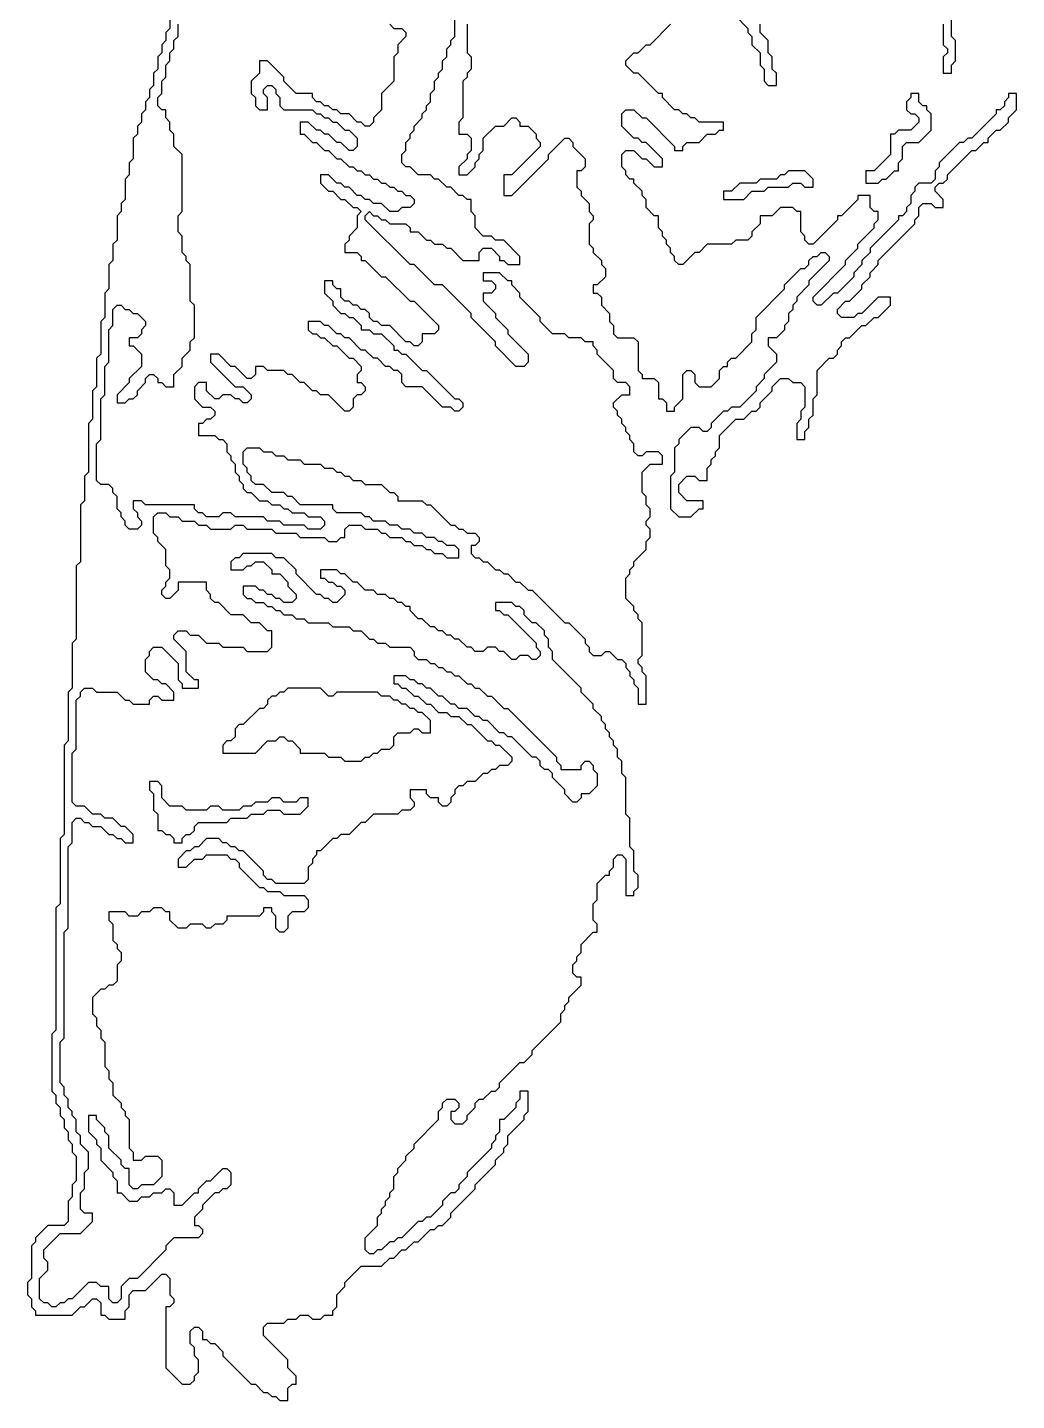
# Model space of a CAD drawing. Header units: metres. Extents: x 0 to 100, y 0 to 128.
# Drawn here: x 65.28 to 71.35, y 65.8 to 74.23 of the extents above; entities that cross this region are included whole.
import ezdxf

# ---------------------------------------------------------------- set-up
doc = ezdxf.new("R2010")
doc.units = ezdxf.units.M

msp = doc.modelspace()

# ---------------------------------------------------------------- linework, layer by layer
for points in [[(66.15, 74.3), (66.15, 74.225), (66.125, 74.2), (66.125, 74.15), (66.1, 74.125), (66.1, 74.075), (66.075, 74.05), (66.075, 73.975), (66.05, 73.95), (66.05, 73.875), (66.025, 73.85), (66.025, 73.8), (66, 73.775), (66, 73.725), (65.975, 73.7), (65.975, 73.65), (65.95, 73.625), (65.95, 73.575), (65.925, 73.55), (65.925, 73.425), (65.9, 73.4), (65.9, 73.325), (65.875, 73.3), (65.875, 73.175), (65.85, 73.15), (65.85, 73.1), (65.825, 73.075), (65.825, 72.925), (65.8, 72.9), (65.8, 72.8), (65.775, 72.775), (65.775, 72.625), (65.75, 72.6), (65.75, 72.45), (65.725, 72.425), (65.725, 72.225), (65.7, 72.2), (65.7, 72.025), (65.675, 72), (65.675, 71.825), (65.65, 71.8), (65.65, 71.5), (65.625, 71.475), (65.625, 71.325), (65.6, 71.3), (65.6, 70.95), (65.575, 70.925), (65.575, 70.475), (65.55, 70.45), (65.55, 70.175), (65.525, 70.15), (65.525, 69.85), (65.5, 69.825), (65.5, 69.275), (65.475, 69.25), (65.475, 68.85), (65.45, 68.825), (65.45, 68.075), (65.425, 68.05), (65.425, 67.7), (65.45, 67.675), (65.45, 67.625), (65.475, 67.6), (65.475, 67.55), (65.5, 67.525), (65.5, 67.475), (65.525, 67.45), (65.525, 67.4), (65.55, 67.375), (65.55, 67.325), (65.575, 67.3), (65.575, 67.15), (65.55, 67.125), (65.55, 67.05), (65.525, 67.025), (65.525, 66.9), (65.5, 66.875), (65.4, 66.875), (65.325, 66.8), (65.325, 66.775), (65.3, 66.75), (65.3, 66.55), (65.275, 66.525), (65.275, 66.45), (65.3, 66.425), (65.3, 66.375), (65.325, 66.35), (65.325, 66.325), (65.55, 66.325), (65.6, 66.375), (65.625, 66.375), (65.675, 66.425), (65.7, 66.425), (65.725, 66.4), (65.725, 66.325), (65.75, 66.325), (65.775, 66.3), (65.875, 66.3), (65.875, 66.35), (65.9, 66.375), (65.9, 66.45), (65.925, 66.475), (66, 66.475), (66.1, 66.575), (66.125, 66.575), (66.15, 66.55), (66.15, 66.45), (66.175, 66.425), (66.175, 66.4), (66.15, 66.375), (66.125, 66.375), (66.125, 66), (66.225, 65.9), (66.275, 65.9), (66.3, 65.925), (66.3, 65.95), (66.325, 65.975), (66.325, 66.05), (66.3, 66.075), (66.3, 66.125), (66.275, 66.15), (66.275, 66.225), (66.3, 66.25), (66.325, 66.25), (66.35, 66.225), (66.35, 66.175), (66.375, 66.175), (66.4, 66.15), (66.425, 66.15), (66.475, 66.1), (66.475, 66.075), (66.65, 65.9), (66.675, 65.9), (66.725, 65.85), (66.75, 65.85), (66.775, 65.825), (66.8, 65.825), (66.825, 65.8), (66.875, 65.8), (66.875, 65.875), (66.9, 65.9), (66.925, 65.9), (66.925, 65.95), (66.875, 66), (66.875, 66.05), (66.725, 66.2), (66.725, 66.25), (66.75, 66.275), (66.85, 66.275), (66.875, 66.3), (66.925, 66.3), (66.95, 66.325), (67, 66.325), (67.025, 66.3), (67.075, 66.3), (67.1, 66.325), (67.15, 66.325), (67.15, 66.35), (67.175, 66.375), (67.175, 66.45), (67.225, 66.5), (67.225, 66.525), (67.325, 66.625), (67.45, 66.625), (67.5, 66.675), (67.525, 66.675), (67.575, 66.725), (67.6, 66.725), (67.65, 66.775), (67.675, 66.775), (67.75, 66.85), (67.775, 66.85), (67.8, 66.875), (67.825, 66.875), (67.875, 66.925), (67.875, 66.95), (68.025, 67.1), (68.025, 67.125), (68.15, 67.25), (68.15, 67.275), (68.2, 67.325), (68.2, 67.35), (68.225, 67.375), (68.225, 67.425), (68.325, 67.525), (68.325, 67.55), (68.35, 67.575), (68.35, 67.7), (68.3, 67.7), (68.3, 67.65), (68.275, 67.625), (68.275, 67.6), (68.2, 67.525), (68.175, 67.525), (68.175, 67.45), (68.15, 67.425), (68.15, 67.4), (68.125, 67.375), (68.125, 67.35), (67.975, 67.2), (67.975, 67.175), (67.925, 67.125), (67.925, 67.1), (67.9, 67.075), (67.875, 67.075), (67.825, 67.025), (67.825, 67), (67.75, 66.925), (67.725, 66.925), (67.7, 66.9), (67.675, 66.9), (67.575, 66.8), (67.55, 66.8), (67.525, 66.775), (67.5, 66.775), (67.45, 66.725), (67.425, 66.725), (67.4, 66.7), (67.375, 66.7), (67.35, 66.725), (67.35, 66.8), (67.425, 66.875), (67.425, 66.925), (67.45, 66.95), (67.45, 66.975), (67.475, 67), (67.475, 67.025), (67.5, 67.05), (67.5, 67.075), (67.525, 67.1), (67.525, 67.175), (67.55, 67.2), (67.55, 67.225), (67.6, 67.275), (67.6, 67.3), (67.65, 67.35), (67.65, 67.375), (67.8, 67.525), (67.8, 67.575), (67.825, 67.6), (67.825, 67.625), (67.85, 67.65), (67.9, 67.65), (67.925, 67.625), (67.925, 67.6), (67.9, 67.575), (67.875, 67.575), (67.875, 67.525), (67.9, 67.5), (67.95, 67.5), (67.975, 67.525), (67.975, 67.55), (68.025, 67.6), (68.025, 67.625), (68.05, 67.65), (68.075, 67.65), (68.125, 67.7), (68.15, 67.7), (68.175, 67.725), (68.175, 67.75), (68.3, 67.875), (68.325, 67.875), (68.375, 67.925), (68.375, 67.95), (68.55, 68.125), (68.55, 68.175), (68.575, 68.2), (68.575, 68.225), (68.6, 68.25), (68.6, 68.275), (68.675, 68.35), (68.675, 68.4), (68.65, 68.4), (68.625, 68.425), (68.625, 68.475), (68.65, 68.5), (68.65, 68.525), (68.675, 68.55), (68.675, 68.6), (68.75, 68.675), (68.775, 68.675), (68.775, 68.725), (68.75, 68.75), (68.75, 68.85), (68.775, 68.875), (68.775, 68.975), (68.825, 69.025), (68.85, 69.025), (68.85, 69.05), (68.875, 69.075), (68.875, 69.125), (68.9, 69.15), (68.925, 69.15), (68.95, 69.125), (68.95, 68.9), (69, 68.9), (69, 68.925), (69.025, 68.95), (69.025, 69.025), (69, 69.05), (69, 69.175), (68.975, 69.2), (68.975, 69.375), (68.95, 69.4), (68.95, 69.625), (68.925, 69.65), (68.925, 69.725), (68.9, 69.75), (68.9, 69.8), (68.875, 69.825), (68.875, 69.85), (68.85, 69.875), (68.85, 69.9), (68.825, 69.925), (68.825, 69.95), (68.8, 69.975), (68.8, 70), (68.75, 70.05), (68.75, 70.075), (68.675, 70.15), (68.675, 70.175), (68.5, 70.35), (68.5, 70.4), (68.475, 70.425), (68.475, 70.475), (68.45, 70.5), (68.45, 70.525), (68.4, 70.575), (68.375, 70.575), (68.325, 70.625), (68.325, 70.65), (68.3, 70.675), (68.275, 70.675), (68.25, 70.7), (68.15, 70.7), (68.15, 70.65), (68.175, 70.65), (68.2, 70.625), (68.225, 70.625), (68.4, 70.45), (68.4, 70.425), (68.425, 70.4), (68.425, 70.375), (68.4, 70.35), (68.375, 70.35), (68.35, 70.375), (68.3, 70.375), (68.275, 70.35), (68.25, 70.35), (68.2, 70.4), (68.175, 70.4), (68.15, 70.425), (68.1, 70.425), (68.075, 70.4), (68.025, 70.4), (68, 70.425), (67.975, 70.425), (67.925, 70.475), (67.9, 70.475), (67.875, 70.5), (67.85, 70.5), (67.825, 70.525), (67.8, 70.525), (67.775, 70.55), (67.75, 70.55), (67.7, 70.6), (67.675, 70.6), (67.625, 70.65), (67.625, 70.675), (67.6, 70.675), (67.575, 70.7), (67.55, 70.7), (67.525, 70.725), (67.5, 70.725), (67.475, 70.75), (67.425, 70.75), (67.4, 70.775), (67.35, 70.775), (67.3, 70.825), (67.275, 70.825), (67.225, 70.875), (67.2, 70.875), (67.175, 70.9), (67.075, 70.9), (67.075, 70.85), (67.1, 70.85), (67.125, 70.825), (67.15, 70.825), (67.175, 70.8), (67.2, 70.8), (67.225, 70.775), (67.225, 70.75), (67.175, 70.7), (67.15, 70.7), (67.125, 70.725), (67.1, 70.725), (67.075, 70.75), (67.05, 70.75), (66.925, 70.875), (66.925, 70.9), (66.85, 70.975), (66.8, 70.975), (66.775, 71), (66.6, 71), (66.575, 70.975), (66.55, 70.975), (66.525, 70.95), (66.525, 70.9), (66.6, 70.9), (66.625, 70.925), (66.65, 70.925), (66.675, 70.95), (66.725, 70.95), (66.775, 70.9), (66.775, 70.875), (66.825, 70.875), (66.875, 70.825), (66.875, 70.8), (66.925, 70.75), (66.925, 70.725), (66.9, 70.7), (66.85, 70.7), (66.825, 70.725), (66.8, 70.725), (66.775, 70.75), (66.75, 70.75), (66.725, 70.775), (66.7, 70.775), (66.675, 70.8), (66.6, 70.8), (66.6, 70.75), (66.625, 70.725), (66.65, 70.725), (66.675, 70.7), (66.725, 70.7), (66.75, 70.675), (66.775, 70.675), (66.8, 70.65), (66.825, 70.65), (66.85, 70.625), (66.9, 70.625), (66.925, 70.6), (66.975, 70.6), (67, 70.575), (67.125, 70.575), (67.15, 70.55), (67.25, 70.55), (67.275, 70.525), (67.325, 70.525), (67.375, 70.475), (67.4, 70.475), (67.425, 70.45), (67.475, 70.45), (67.5, 70.425), (67.625, 70.425), (67.65, 70.4), (67.65, 70.375), (67.675, 70.35), (67.725, 70.35), (67.75, 70.325), (67.775, 70.325), (67.8, 70.3), (67.825, 70.3), (67.85, 70.275), (67.875, 70.275), (67.9, 70.25), (67.925, 70.25), (67.975, 70.2), (68, 70.2), (68.025, 70.175), (68.05, 70.175), (68.1, 70.125), (68.125, 70.125), (68.2, 70.05), (68.225, 70.05), (68.525, 69.75), (68.525, 69.725), (68.55, 69.7), (68.55, 69.675), (68.675, 69.675), (68.675, 69.7), (68.7, 69.725), (68.725, 69.725), (68.75, 69.7), (68.75, 69.675), (68.775, 69.65), (68.775, 69.575), (68.725, 69.525), (68.675, 69.525), (68.675, 69.5), (68.65, 69.475), (68.625, 69.475), (68.575, 69.525), (68.575, 69.55), (68.5, 69.625), (68.5, 69.65), (68.475, 69.675), (68.45, 69.675), (68.425, 69.7), (68.425, 69.725), (68.4, 69.75), (68.375, 69.75), (68.25, 69.875), (68.225, 69.875), (68.2, 69.9), (68.175, 69.9), (68.1, 69.975), (68.075, 69.975), (68.05, 70), (68.025, 70), (67.975, 70.05), (67.925, 70.05), (67.9, 70.075), (67.875, 70.075), (67.825, 70.125), (67.8, 70.125), (67.75, 70.175), (67.725, 70.175), (67.7, 70.2), (67.675, 70.2), (67.65, 70.225), (67.625, 70.225), (67.6, 70.25), (67.525, 70.25), (67.525, 70.2), (67.55, 70.2), (67.575, 70.175), (67.6, 70.175), (67.65, 70.125), (67.675, 70.125), (67.725, 70.075), (67.75, 70.075), (67.8, 70.025), (67.85, 70.025), (67.875, 70), (67.925, 70), (67.975, 69.95), (68, 69.95), (68.1, 69.85), (68.125, 69.85), (68.15, 69.825), (68.175, 69.825), (68.25, 69.75), (68.25, 69.725), (68.225, 69.7), (68.175, 69.7), (68.15, 69.675), (68.125, 69.675), (68.1, 69.65), (68.075, 69.65), (68.025, 69.6), (67.975, 69.6), (67.95, 69.575), (67.925, 69.575), (67.9, 69.55), (67.9, 69.525), (67.875, 69.5), (67.875, 69.475), (67.85, 69.45), (67.825, 69.45), (67.8, 69.475), (67.8, 69.5), (67.75, 69.5), (67.725, 69.525), (67.725, 69.55), (67.625, 69.55), (67.625, 69.5), (67.65, 69.475), (67.65, 69.45), (67.625, 69.425), (67.575, 69.425), (67.55, 69.4), (67.4, 69.4), (67.35, 69.35), (67.325, 69.35), (67.25, 69.275), (67.2, 69.275), (67.175, 69.25), (67.15, 69.25), (67.075, 69.175), (67.05, 69.175), (67.05, 69.15), (67.025, 69.125), (67.025, 69.1), (67, 69.075), (67, 69), (66.975, 68.975), (66.8, 68.975), (66.775, 69), (66.75, 69), (66.725, 69.025), (66.725, 69.05), (66.6, 69.175), (66.575, 69.175), (66.55, 69.2), (66.525, 69.2), (66.5, 69.225), (66.475, 69.225), (66.45, 69.25), (66.375, 69.25), (66.325, 69.2), (66.3, 69.2), (66.275, 69.175), (66.25, 69.175), (66.2, 69.125), (66.2, 69.075), (66.25, 69.075), (66.3, 69.125), (66.35, 69.125), (66.375, 69.15), (66.5, 69.15), (66.525, 69.125), (66.55, 69.125), (66.575, 69.1), (66.575, 69.075), (66.7, 68.95), (66.725, 68.95), (66.75, 68.925), (66.825, 68.925), (66.85, 68.9), (66.975, 68.9), (67, 68.875), (67, 68.825), (66.975, 68.8), (66.9, 68.8), (66.875, 68.775), (66.875, 68.7), (66.85, 68.675), (66.825, 68.675), (66.8, 68.7), (66.8, 68.775), (66.775, 68.8), (66.775, 68.825), (66.725, 68.825), (66.725, 68.8), (66.7, 68.775), (66.5, 68.775), (66.5, 68.75), (66.475, 68.725), (66.425, 68.725), (66.4, 68.7), (66.375, 68.7), (66.35, 68.725), (66.275, 68.725), (66.25, 68.7), (66.2, 68.7), (66.15, 68.75), (66.15, 68.8), (66.125, 68.8), (66.1, 68.825), (66.05, 68.825), (66.025, 68.8), (65.975, 68.8), (65.95, 68.775), (65.9, 68.775), (65.875, 68.8), (65.775, 68.8), (65.775, 68.75), (65.8, 68.725), (65.8, 68.625), (65.825, 68.6), (65.825, 68.575), (65.85, 68.55), (65.85, 68.5), (65.825, 68.475), (65.825, 68.375), (65.8, 68.35), (65.775, 68.35), (65.75, 68.325), (65.725, 68.325), (65.675, 68.275), (65.675, 68.175), (65.7, 68.15), (65.7, 68.1), (65.725, 68.075), (65.725, 68.025), (65.75, 68), (65.75, 67.85), (65.775, 67.825), (65.775, 67.775), (65.8, 67.75), (65.8, 67.675), (65.85, 67.625), (65.85, 67.6), (65.875, 67.575), (65.875, 67.55), (65.9, 67.525), (65.9, 67.35), (65.925, 67.325), (65.925, 67.275), (65.975, 67.275), (66, 67.3), (66.075, 67.3), (66.1, 67.275), (66.1, 67.175), (66.05, 67.125), (65.975, 67.125), (65.95, 67.1), (65.925, 67.1), (65.9, 67.125), (65.9, 67.225), (65.875, 67.225), (65.85, 67.25), (65.85, 67.275), (65.775, 67.35), (65.775, 67.425), (65.75, 67.45), (65.75, 67.475), (65.7, 67.525), (65.7, 67.55), (65.65, 67.55), (65.65, 67.45), (65.7, 67.4), (65.7, 67.375), (65.725, 67.35), (65.725, 67.275), (65.8, 67.2), (65.8, 67.175), (65.825, 67.15), (65.825, 67.075), (65.85, 67.075), (65.9, 67.025), (65.95, 67.025), (65.975, 67.05), (66.025, 67.05), (66.05, 67.075), (66.1, 67.075), (66.125, 67.1), (66.15, 67.1), (66.175, 67.075), (66.175, 67), (66.225, 67), (66.3, 67.075), (66.325, 67.075), (66.325, 67.1), (66.375, 67.15), (66.4, 67.15), (66.475, 67.225), (66.5, 67.225), (66.525, 67.2), (66.525, 67.125), (66.5, 67.1), (66.475, 67.1), (66.45, 67.075), (66.425, 67.075), (66.35, 67), (66.35, 66.975), (66.3, 66.925), (66.3, 66.875), (66.325, 66.875), (66.35, 66.85), (66.35, 66.825), (66.325, 66.8), (66.175, 66.8), (66.125, 66.75), (66.125, 66.725), (65.95, 66.55), (65.9, 66.55), (65.85, 66.5), (65.85, 66.425), (65.825, 66.4), (65.8, 66.4), (65.775, 66.425), (65.775, 66.5), (65.725, 66.5), (65.7, 66.525), (65.65, 66.525), (65.55, 66.425), (65.525, 66.425), (65.5, 66.4), (65.475, 66.4), (65.45, 66.375), (65.425, 66.375), (65.4, 66.4), (65.375, 66.4), (65.35, 66.425), (65.35, 66.55), (65.4, 66.6), (65.4, 66.65), (65.375, 66.675), (65.375, 66.725), (65.475, 66.825), (65.6, 66.825), (65.675, 66.9), (65.675, 66.95), (65.625, 66.95), (65.6, 66.975), (65.6, 67.075), (65.625, 67.1), (65.625, 67.2), (65.65, 67.225), (65.65, 67.325), (65.6, 67.375), (65.6, 67.425), (65.575, 67.45), (65.575, 67.525), (65.55, 67.55), (65.55, 67.575), (65.525, 67.6), (65.525, 67.65), (65.5, 67.675), (65.5, 67.725), (65.475, 67.75), (65.475, 68), (65.5, 68.025), (65.5, 68.675), (65.525, 68.7), (65.525, 69.2), (65.55, 69.225), (65.55, 69.35), (65.575, 69.375), (65.6, 69.375), (65.625, 69.35), (65.65, 69.35), (65.675, 69.325), (65.725, 69.325), (65.775, 69.275), (65.8, 69.275), (65.825, 69.25), (65.85, 69.25), (65.875, 69.225), (65.925, 69.225), (65.925, 69.275), (65.875, 69.325), (65.85, 69.325), (65.8, 69.375), (65.75, 69.375), (65.725, 69.4), (65.675, 69.4), (65.625, 69.45), (65.575, 69.45), (65.55, 69.475), (65.55, 69.775), (65.575, 69.8), (65.575, 70.1), (65.6, 70.125), (65.6, 70.15), (65.625, 70.175), (65.675, 70.175), (65.7, 70.15), (65.825, 70.15), (65.875, 70.1), (65.9, 70.1), (65.925, 70.075), (66.025, 70.075), (66.025, 70.1), (66.05, 70.125), (66.075, 70.125), (66.1, 70.1), (66.175, 70.1), (66.175, 70.15), (66.125, 70.2), (66.1, 70.2), (66.075, 70.225), (66.05, 70.225), (66, 70.275), (66, 70.35), (66.025, 70.375), (66.025, 70.4), (66.05, 70.425), (66.1, 70.425), (66.2, 70.325), (66.2, 70.225), (66.225, 70.2), (66.225, 70.175), (66.325, 70.175), (66.325, 70.225), (66.3, 70.225), (66.25, 70.275), (66.25, 70.4), (66.175, 70.475), (66.175, 70.5), (66.2, 70.525), (66.25, 70.525), (66.275, 70.5), (66.325, 70.5), (66.375, 70.45), (66.45, 70.45), (66.475, 70.425), (66.6, 70.425), (66.625, 70.4), (66.75, 70.4), (66.775, 70.425), (66.775, 70.525), (66.75, 70.525), (66.7, 70.575), (66.65, 70.575), (66.6, 70.625), (66.525, 70.625), (66.45, 70.7), (66.425, 70.7), (66.4, 70.725), (66.4, 70.75), (66.375, 70.775), (66.375, 70.825), (66.2, 70.825), (66.2, 70.775), (66.15, 70.725), (66.125, 70.725), (66.1, 70.75), (66.1, 70.775), (66.125, 70.8), (66.125, 70.825), (66.15, 70.85), (66.15, 70.9), (66.125, 70.925), (66.125, 71.025), (66.075, 71.075), (66.075, 71.1), (66.05, 71.125), (66.05, 71.225), (66.075, 71.25), (66.125, 71.25), (66.15, 71.225), (66.2, 71.225), (66.225, 71.2), (66.3, 71.2), (66.325, 71.175), (66.375, 71.175), (66.4, 71.15), (66.525, 71.15), (66.55, 71.175), (66.6, 71.175), (66.625, 71.15), (66.775, 71.15), (66.8, 71.125), (66.925, 71.125), (66.95, 71.1), (67.1, 71.1), (67.125, 71.075), (67.175, 71.075), (67.2, 71.1), (67.225, 71.1), (67.225, 71.15), (67.25, 71.175), (67.325, 71.175), (67.35, 71.15), (67.425, 71.15), (67.45, 71.125), (67.475, 71.125), (67.5, 71.1), (67.575, 71.1), (67.6, 71.075), (67.625, 71.075), (67.65, 71.05), (67.7, 71.05), (67.725, 71.025), (67.75, 71.025), (67.775, 71), (67.825, 71), (67.85, 70.975), (67.925, 70.975), (67.925, 71.025), (67.9, 71.05), (67.85, 71.05), (67.825, 71.075), (67.8, 71.075), (67.775, 71.1), (67.725, 71.1), (67.7, 71.125), (67.65, 71.125), (67.625, 71.15), (67.575, 71.15), (67.55, 71.175), (67.5, 71.175), (67.475, 71.2), (67.4, 71.2), (67.375, 71.225), (67.35, 71.225), (67.325, 71.25), (67.175, 71.25), (67.15, 71.275), (67.15, 71.3), (66.95, 71.3), (66.9, 71.35), (66.875, 71.35), (66.85, 71.375), (66.775, 71.375), (66.725, 71.425), (66.675, 71.425), (66.65, 71.45), (66.65, 71.475), (66.625, 71.5), (66.625, 71.525), (66.6, 71.55), (66.6, 71.625), (66.625, 71.65), (66.7, 71.65), (66.725, 71.625), (66.775, 71.625), (66.8, 71.6), (66.85, 71.6), (66.875, 71.575), (66.95, 71.575), (66.975, 71.55), (67.075, 71.55), (67.1, 71.525), (67.15, 71.525), (67.175, 71.5), (67.2, 71.5), (67.225, 71.475), (67.25, 71.475), (67.275, 71.45), (67.325, 71.45), (67.35, 71.425), (67.45, 71.425), (67.5, 71.375), (67.525, 71.375), (67.55, 71.35), (67.55, 71.325), (67.7, 71.325), (67.725, 71.3), (67.75, 71.3), (67.875, 71.175), (67.9, 71.175), (67.925, 71.15), (67.95, 71.15), (67.975, 71.125), (68.025, 71.125), (68.05, 71.1), (68.05, 71.075), (68.025, 71.05), (68, 71.05), (68, 71), (68.025, 70.975), (68.05, 70.975), (68.075, 70.95), (68.1, 70.95), (68.15, 70.9), (68.175, 70.9), (68.2, 70.875), (68.225, 70.875), (68.275, 70.825), (68.3, 70.825), (68.35, 70.775), (68.375, 70.775), (68.575, 70.575), (68.6, 70.575), (68.7, 70.475), (68.7, 70.45), (68.725, 70.425), (68.725, 70.4), (68.75, 70.375), (68.8, 70.375), (68.825, 70.4), (68.85, 70.4), (68.9, 70.35), (68.925, 70.35), (68.95, 70.325), (68.95, 70.3), (68.975, 70.275), (68.975, 70.25), (69, 70.225), (69, 70.2), (69.025, 70.175), (69.025, 70.075), (69.075, 70.075), (69.075, 70.25), (69.05, 70.275), (69.05, 70.3), (69.025, 70.325), (69.025, 70.35), (69.05, 70.375), (69.05, 70.575), (69.025, 70.6), (69.025, 70.625), (69, 70.65), (69, 70.675), (68.95, 70.725), (68.95, 70.85), (68.975, 70.875), (68.975, 70.9), (69, 70.925), (69, 70.95), (69.075, 71.025), (69.075, 71.075), (69.1, 71.1), (69.1, 71.15), (69.075, 71.175), (69.075, 71.2), (69.1, 71.225), (69.1, 71.275), (69.075, 71.3), (69.075, 71.35), (69.05, 71.375), (69.05, 71.5), (69.1, 71.55), (69.175, 71.55), (69.175, 71.6), (69.15, 71.625), (69.075, 71.625), (69.05, 71.6), (69.025, 71.6), (69, 71.625), (69, 71.675), (68.975, 71.7), (68.975, 71.725), (68.95, 71.75), (68.95, 71.775), (68.925, 71.8), (68.925, 71.825), (68.9, 71.85), (68.9, 71.875), (68.875, 71.9), (68.875, 71.925), (68.925, 71.975), (68.975, 71.975), (68.975, 72.025), (68.95, 72.05), (68.9, 72.05), (68.875, 72.075), (68.875, 72.125), (68.775, 72.225), (68.775, 72.25), (68.75, 72.275), (68.75, 72.3), (68.7, 72.3), (68.675, 72.325), (68.6, 72.325), (68.575, 72.35), (68.5, 72.35), (68.425, 72.425), (68.425, 72.45), (68.3, 72.575), (68.3, 72.6), (68.25, 72.65), (68.25, 72.675), (68.225, 72.675), (68.175, 72.725), (68.075, 72.725), (68.075, 72.675), (68.125, 72.675), (68.15, 72.65), (68.15, 72.625), (68.125, 72.6), (68.075, 72.6), (68.075, 72.55), (68.15, 72.475), (68.15, 72.45), (68.225, 72.375), (68.225, 72.35), (68.35, 72.225), (68.35, 72.175), (68.325, 72.15), (68.275, 72.15), (68.15, 72.275), (68.15, 72.3), (68, 72.45), (68, 72.475), (67.825, 72.65), (67.775, 72.65), (67.65, 72.775), (67.625, 72.775), (67.35, 73.05), (67.35, 73.075), (67.375, 73.1), (67.4, 73.075), (67.425, 73.075), (67.45, 73.05), (67.475, 73.05), (67.5, 73.025), (67.6, 73.025), (67.625, 73), (67.625, 72.975), (67.675, 72.975), (67.725, 72.925), (67.75, 72.925), (67.775, 72.9), (67.825, 72.9), (67.85, 72.875), (67.875, 72.875), (67.95, 72.8), (68.05, 72.8), (68.05, 72.85), (68.075, 72.875), (68.125, 72.875), (68.175, 72.825), (68.175, 72.8), (68.2, 72.8), (68.225, 72.775), (68.3, 72.775), (68.3, 72.825), (68.2, 72.925), (68.15, 72.925), (68.125, 72.95), (68.075, 72.95), (68.025, 73), (68.025, 73.075), (68, 73.1), (68, 73.175), (67.975, 73.175), (67.95, 73.2), (67.925, 73.2), (67.875, 73.25), (67.85, 73.25), (67.8, 73.3), (67.775, 73.3), (67.75, 73.325), (67.675, 73.325), (67.625, 73.375), (67.6, 73.375), (67.575, 73.4), (67.575, 73.45), (67.6, 73.475), (67.6, 73.525), (67.625, 73.55), (67.625, 73.575), (67.65, 73.6), (67.65, 73.625), (67.7, 73.675), (67.7, 73.7), (67.725, 73.725), (67.725, 73.75), (67.75, 73.775), (67.75, 73.825), (67.775, 73.85), (67.775, 73.9), (67.8, 73.925), (67.8, 73.95), (67.825, 73.975), (67.825, 74.025), (67.85, 74.05), (67.85, 74.1), (67.875, 74.125), (67.875, 74.15), (67.9, 74.175), (67.9, 74.3)], [(69.625, 74.3), (69.7, 74.225), (69.7, 74.2), (69.725, 74.175), (69.725, 74.125), (69.775, 74.075), (69.775, 74), (69.8, 73.975), (69.8, 73.9), (69.825, 73.875), (69.875, 73.875), (69.875, 73.95), (69.85, 73.975), (69.85, 74.05), (69.825, 74.075), (69.825, 74.15), (69.775, 74.2), (69.775, 74.25)], [(70.9, 74.25), (70.9, 74.125), (70.925, 74.1), (70.925, 74.075), (70.9, 74.05), (70.9, 73.95), (70.95, 73.95), (70.95, 74), (70.975, 74.025), (70.975, 74.15), (70.95, 74.175), (70.95, 74.3)], [(67.5, 74.25), (67.525, 74.225), (67.575, 74.225), (67.6, 74.2), (67.6, 74.175), (67.55, 74.125), (67.55, 74.075), (67.525, 74.05), (67.525, 73.9), (67.45, 73.825), (67.45, 73.725), (67.4, 73.675), (67.4, 73.65), (67.375, 73.625), (67.35, 73.625), (67.325, 73.65), (67.3, 73.65), (67.25, 73.7), (67.2, 73.7), (67.175, 73.725), (67.15, 73.725), (67.125, 73.75), (67.1, 73.75), (67.075, 73.775), (67.05, 73.775), (67.025, 73.8), (67.025, 73.825), (66.925, 73.825), (66.85, 73.9), (66.85, 73.925), (66.75, 74.025), (66.7, 74.025), (66.7, 73.95), (66.65, 73.9), (66.65, 73.825), (66.675, 73.8), (66.675, 73.75), (66.7, 73.725), (66.75, 73.725), (66.75, 73.8), (66.725, 73.825), (66.725, 73.85), (66.75, 73.875), (66.775, 73.875), (66.8, 73.85), (66.8, 73.825), (66.825, 73.8), (66.825, 73.75), (66.85, 73.725), (67.025, 73.725), (67.05, 73.7), (67.075, 73.7), (67.1, 73.675), (67.125, 73.675), (67.15, 73.65), (67.175, 73.65), (67.225, 73.6), (67.25, 73.6), (67.3, 73.55), (67.3, 73.5), (67.275, 73.475), (67.25, 73.475), (67.2, 73.525), (67.175, 73.525), (67.125, 73.575), (67.1, 73.575), (67.075, 73.6), (67.05, 73.6), (67, 73.65), (66.95, 73.65), (66.95, 73.575), (66.975, 73.575), (67.025, 73.525), (67.05, 73.525), (67.1, 73.475), (67.125, 73.475), (67.175, 73.425), (67.2, 73.425), (67.25, 73.375), (67.275, 73.375), (67.3, 73.35), (67.325, 73.35), (67.35, 73.325), (67.375, 73.325), (67.4, 73.3), (67.425, 73.3), (67.45, 73.275), (67.475, 73.275), (67.5, 73.25), (67.525, 73.25), (67.55, 73.225), (67.575, 73.225), (67.6, 73.2), (67.625, 73.2), (67.65, 73.175), (67.65, 73.15), (67.625, 73.125), (67.575, 73.125), (67.55, 73.1), (67.5, 73.1), (67.45, 73.15), (67.4, 73.15), (67.375, 73.175), (67.35, 73.175), (67.325, 73.2), (67.3, 73.2), (67.25, 73.25), (67.225, 73.25), (67.2, 73.275), (67.175, 73.275), (67.125, 73.325), (67.075, 73.325), (67.075, 73.275), (67.125, 73.225), (67.15, 73.225), (67.2, 73.175), (67.225, 73.175), (67.275, 73.125), (67.3, 73.125), (67.325, 73.1), (67.3, 73.075), (67.3, 73), (67.25, 72.95), (67.25, 72.925), (67.225, 72.9), (67.225, 72.85), (67.3, 72.85), (67.325, 72.825), (67.325, 72.8), (67.35, 72.8), (67.45, 72.7), (67.475, 72.7), (67.625, 72.55), (67.65, 72.55), (67.8, 72.4), (67.8, 72.375), (67.775, 72.35), (67.7, 72.35), (67.7, 72.3), (67.675, 72.275), (67.65, 72.275), (67.625, 72.3), (67.6, 72.3), (67.5, 72.4), (67.45, 72.4), (67.425, 72.425), (67.4, 72.425), (67.375, 72.45), (67.375, 72.475), (67.35, 72.5), (67.325, 72.5), (67.3, 72.525), (67.275, 72.525), (67.25, 72.55), (67.225, 72.55), (67.2, 72.575), (67.2, 72.625), (67.175, 72.625), (67.15, 72.65), (67.15, 72.675), (67.1, 72.675), (67.1, 72.6), (67.15, 72.55), (67.15, 72.525), (67.2, 72.475), (67.225, 72.475), (67.25, 72.45), (67.275, 72.45), (67.325, 72.4), (67.325, 72.375), (67.375, 72.375), (67.4, 72.35), (67.45, 72.35), (67.525, 72.275), (67.525, 72.25), (67.55, 72.25), (67.575, 72.225), (67.6, 72.225), (67.7, 72.125), (67.725, 72.125), (67.9, 71.95), (67.925, 71.95), (67.95, 71.925), (67.95, 71.9), (67.925, 71.875), (67.9, 71.875), (67.875, 71.9), (67.825, 71.9), (67.7, 72.025), (67.6, 72.025), (67.575, 72.05), (67.575, 72.1), (67.55, 72.125), (67.525, 72.125), (67.5, 72.15), (67.475, 72.15), (67.425, 72.2), (67.4, 72.2), (67.35, 72.25), (67.325, 72.25), (67.25, 72.325), (67.225, 72.325), (67.2, 72.35), (67.175, 72.35), (67.125, 72.4), (67.1, 72.4), (67.075, 72.425), (67, 72.425), (67, 72.375), (67.025, 72.35), (67.05, 72.35), (67.075, 72.325), (67.1, 72.325), (67.15, 72.275), (67.175, 72.275), (67.25, 72.2), (67.275, 72.2), (67.325, 72.15), (67.325, 72.125), (67.3, 72.1), (67.3, 72.05), (67.325, 72.05), (67.35, 72.025), (67.35, 72), (67.325, 71.975), (67.3, 71.975), (67.275, 71.95), (67.275, 71.9), (67.25, 71.875), (67.225, 71.875), (67.125, 71.975), (67.075, 71.975), (67.05, 72), (67.025, 72), (66.975, 72.05), (66.95, 72.05), (66.9, 72.1), (66.875, 72.1), (66.85, 72.125), (66.75, 72.125), (66.725, 72.15), (66.675, 72.15), (66.675, 72.1), (66.65, 72.075), (66.625, 72.075), (66.55, 72.15), (66.525, 72.15), (66.45, 72.225), (66.4, 72.225), (66.4, 72.175), (66.55, 72.025), (66.6, 72.025), (66.65, 71.975), (66.65, 71.95), (66.625, 71.925), (66.6, 71.925), (66.575, 71.95), (66.55, 71.95), (66.525, 71.975), (66.475, 71.975), (66.45, 71.95), (66.425, 71.95), (66.375, 72), (66.375, 72.05), (66.325, 72.05), (66.3, 72.025), (66.3, 71.95), (66.35, 71.9), (66.4, 71.9), (66.425, 71.875), (66.425, 71.85), (66.4, 71.825), (66.375, 71.825), (66.35, 71.8), (66.325, 71.8), (66.325, 71.725), (66.425, 71.725), (66.45, 71.7), (66.475, 71.7), (66.5, 71.675), (66.5, 71.625), (66.525, 71.6), (66.525, 71.575), (66.55, 71.55), (66.55, 71.5), (66.575, 71.475), (66.575, 71.45), (66.6, 71.425), (66.6, 71.4), (66.625, 71.375), (66.65, 71.375), (66.7, 71.325), (66.75, 71.325), (66.775, 71.3), (66.825, 71.3), (66.85, 71.275), (66.875, 71.275), (66.9, 71.25), (66.975, 71.25), (67, 71.225), (67.075, 71.225), (67.1, 71.2), (67.1, 71.175), (67.075, 71.15), (67, 71.15), (66.975, 71.175), (66.85, 71.175), (66.825, 71.2), (66.75, 71.2), (66.725, 71.225), (66.55, 71.225), (66.525, 71.25), (66.475, 71.25), (66.45, 71.225), (66.375, 71.225), (66.35, 71.25), (66.325, 71.25), (66.3, 71.275), (66.3, 71.3), (66, 71.3), (65.975, 71.325), (65.925, 71.325), (65.925, 71.275), (65.95, 71.25), (65.95, 71.225), (65.975, 71.2), (65.975, 71.175), (65.95, 71.15), (65.9, 71.15), (65.875, 71.175), (65.875, 71.2), (65.85, 71.225), (65.85, 71.25), (65.825, 71.275), (65.825, 71.35), (65.8, 71.375), (65.8, 71.4), (65.775, 71.425), (65.725, 71.425), (65.7, 71.45), (65.7, 71.675), (65.725, 71.7), (65.725, 71.95), (65.75, 71.975), (65.75, 72.15), (65.775, 72.175), (65.775, 72.375), (65.8, 72.4), (65.8, 72.5), (65.825, 72.525), (65.85, 72.525), (65.875, 72.5), (65.9, 72.5), (65.925, 72.475), (65.95, 72.475), (66, 72.425), (66, 72.4), (65.975, 72.375), (65.975, 72.35), (65.95, 72.325), (65.9, 72.325), (65.9, 72.275), (65.925, 72.275), (65.975, 72.225), (65.975, 72.15), (65.9, 72.075), (65.9, 72.05), (65.825, 71.975), (65.825, 71.925), (65.875, 71.925), (65.9, 71.95), (65.925, 71.95), (65.95, 71.975), (65.95, 72), (66, 72.05), (66, 72.075), (66.025, 72.1), (66.05, 72.1), (66.075, 72.075), (66.075, 72.05), (66.1, 72.05), (66.125, 72.025), (66.175, 72.025), (66.175, 72.1), (66.225, 72.15), (66.225, 72.2), (66.275, 72.25), (66.275, 72.3), (66.3, 72.325), (66.3, 72.525), (66.275, 72.55), (66.275, 72.775), (66.25, 72.8), (66.25, 72.825), (66.225, 72.85), (66.225, 72.95), (66.2, 72.975), (66.2, 73.075), (66.225, 73.1), (66.225, 73.45), (66.175, 73.5), (66.175, 73.575), (66.15, 73.6), (66.15, 73.65), (66.125, 73.675), (66.125, 73.725), (66.1, 73.725), (66.075, 73.75), (66.075, 73.8), (66.1, 73.825), (66.1, 73.9), (66.125, 73.925), (66.125, 74), (66.15, 74.025), (66.15, 74.075), (66.175, 74.1), (66.175, 74.15), (66.2, 74.175), (66.2, 74.25)], [(67.975, 74.25), (67.975, 74.075), (68, 74.05), (68, 73.975), (67.975, 73.95), (67.975, 73.925), (67.95, 73.9), (67.95, 73.675), (67.925, 73.65), (67.925, 73.575), (67.975, 73.575), (68, 73.55), (68, 73.475), (67.975, 73.45), (67.975, 73.425), (67.925, 73.375), (67.925, 73.325), (67.975, 73.325), (68.025, 73.375), (68.025, 73.4), (68.05, 73.425), (68.05, 73.45), (68.075, 73.475), (68.075, 73.55), (68.15, 73.625), (68.2, 73.625), (68.25, 73.675), (68.275, 73.675), (68.3, 73.65), (68.3, 73.625), (68.35, 73.625), (68.4, 73.575), (68.4, 73.55), (68.425, 73.525), (68.425, 73.5), (68.25, 73.325), (68.2, 73.325), (68.2, 73.2), (68.25, 73.2), (68.475, 73.425), (68.475, 73.45), (68.575, 73.55), (68.6, 73.55), (68.625, 73.525), (68.625, 73.5), (68.7, 73.425), (68.7, 73.375), (68.675, 73.35), (68.65, 73.35), (68.65, 73.25), (68.675, 73.225), (68.675, 73.2), (68.725, 73.15), (68.725, 73.1), (68.75, 73.075), (68.75, 73.05), (68.725, 73.025), (68.725, 72.9), (68.75, 72.875), (68.75, 72.85), (68.8, 72.8), (68.8, 72.775), (68.825, 72.75), (68.825, 72.7), (68.775, 72.65), (68.75, 72.65), (68.75, 72.6), (68.775, 72.6), (68.8, 72.575), (68.8, 72.525), (68.85, 72.475), (68.85, 72.425), (68.875, 72.4), (68.875, 72.35), (68.9, 72.325), (69, 72.325), (69.025, 72.3), (69.025, 72.125), (69.05, 72.1), (69.05, 72.075), (69.125, 72.075), (69.15, 72.05), (69.15, 71.95), (69.175, 71.95), (69.2, 71.925), (69.2, 71.875), (69.25, 71.875), (69.25, 71.9), (69.3, 71.95), (69.3, 72.1), (69.325, 72.125), (69.35, 72.125), (69.375, 72.1), (69.375, 72.05), (69.4, 72.025), (69.475, 72.025), (69.525, 72.075), (69.525, 72.125), (69.55, 72.15), (69.575, 72.15), (69.575, 72.175), (69.6, 72.2), (69.625, 72.2), (69.725, 72.3), (69.725, 72.35), (69.75, 72.375), (69.75, 72.45), (69.925, 72.625), (69.925, 72.65), (70.025, 72.75), (70.05, 72.75), (70.075, 72.775), (70.075, 72.8), (70.1, 72.825), (70.125, 72.825), (70.15, 72.85), (70.175, 72.85), (70.2, 72.825), (70.2, 72.8), (70.075, 72.675), (70.075, 72.65), (70, 72.575), (70, 72.55), (69.975, 72.525), (69.975, 72.5), (69.95, 72.475), (69.95, 72.425), (69.925, 72.4), (69.925, 72.375), (69.875, 72.325), (69.825, 72.325), (69.825, 72.275), (69.875, 72.225), (69.875, 72.175), (69.8, 72.1), (69.8, 72.075), (69.75, 72.025), (69.75, 72), (69.65, 71.9), (69.6, 71.9), (69.575, 71.875), (69.55, 71.875), (69.475, 71.8), (69.475, 71.775), (69.45, 71.75), (69.425, 71.75), (69.4, 71.775), (69.35, 71.775), (69.275, 71.7), (69.275, 71.675), (69.25, 71.65), (69.25, 71.5), (69.225, 71.475), (69.225, 71.275), (69.275, 71.225), (69.35, 71.225), (69.4, 71.275), (69.425, 71.275), (69.425, 71.325), (69.325, 71.325), (69.275, 71.375), (69.275, 71.425), (69.325, 71.475), (69.375, 71.475), (69.4, 71.45), (69.45, 71.45), (69.45, 71.525), (69.475, 71.55), (69.475, 71.575), (69.5, 71.6), (69.5, 71.625), (69.525, 71.65), (69.525, 71.725), (69.625, 71.825), (69.675, 71.825), (69.725, 71.875), (69.75, 71.875), (69.775, 71.9), (69.775, 71.925), (69.85, 72), (69.85, 72.025), (69.9, 72.075), (69.95, 72.075), (69.975, 72.05), (70.025, 72.05), (70.05, 72.025), (70.05, 71.9), (70.025, 71.875), (70.025, 71.825), (70, 71.8), (70, 71.7), (70.05, 71.7), (70.05, 71.75), (70.075, 71.775), (70.075, 71.825), (70.1, 71.85), (70.1, 71.95), (70.125, 71.975), (70.125, 72.125), (70.2, 72.2), (70.225, 72.2), (70.25, 72.225), (70.25, 72.25), (70.275, 72.275), (70.275, 72.3), (70.3, 72.325), (70.325, 72.325), (70.4, 72.4), (70.425, 72.4), (70.475, 72.45), (70.5, 72.45), (70.575, 72.525), (70.575, 72.575), (70.5, 72.575), (70.4, 72.475), (70.375, 72.475), (70.35, 72.45), (70.275, 72.45), (70.25, 72.475), (70.25, 72.5), (70.3, 72.55), (70.325, 72.55), (70.4, 72.625), (70.4, 72.65), (70.45, 72.7), (70.45, 72.725), (70.5, 72.775), (70.5, 72.8), (70.725, 73.025), (70.725, 73.05), (70.75, 73.075), (70.75, 73.125), (70.775, 73.15), (70.825, 73.15), (70.85, 73.125), (70.9, 73.125), (70.9, 73.175), (70.85, 73.225), (70.85, 73.25), (70.875, 73.275), (70.9, 73.275), (70.925, 73.3), (70.925, 73.325), (71.075, 73.475), (71.1, 73.475), (71.15, 73.525), (71.175, 73.525), (71.175, 73.55), (71.225, 73.6), (71.25, 73.6), (71.3, 73.65), (71.3, 73.675), (71.35, 73.725), (71.35, 73.825), (71.3, 73.825), (71.3, 73.8), (71.275, 73.775), (71.275, 73.75), (71.25, 73.725), (71.225, 73.725), (71.225, 73.7), (71.075, 73.55), (71.05, 73.55), (71.025, 73.525), (71, 73.525), (70.875, 73.4), (70.875, 73.375), (70.85, 73.35), (70.85, 73.3), (70.825, 73.275), (70.75, 73.275), (70.725, 73.25), (70.725, 73.225), (70.7, 73.2), (70.7, 73.15), (70.675, 73.125), (70.675, 73.1), (70.65, 73.075), (70.625, 73.075), (70.625, 73.05), (70.45, 72.875), (70.45, 72.85), (70.4, 72.8), (70.4, 72.775), (70.35, 72.725), (70.35, 72.7), (70.25, 72.6), (70.225, 72.6), (70.15, 72.525), (70.125, 72.525), (70.1, 72.55), (70.1, 72.575), (70.3, 72.775), (70.3, 72.8), (70.375, 72.875), (70.375, 72.9), (70.475, 73), (70.475, 73.025), (70.5, 73.05), (70.5, 73.1), (70.475, 73.1), (70.45, 73.125), (70.45, 73.2), (70.375, 73.2), (70.375, 73.175), (70.275, 73.075), (70.25, 73.075), (70.25, 73.05), (70.1, 72.9), (70.075, 72.9), (70.05, 72.925), (70.05, 72.95), (70.025, 72.975), (70.025, 73.1), (70, 73.1), (69.975, 73.125), (69.9, 73.125), (69.85, 73.075), (69.775, 73.075), (69.775, 73.025), (69.725, 72.975), (69.725, 72.95), (69.7, 72.925), (69.625, 72.925), (69.6, 72.9), (69.45, 72.9), (69.4, 72.85), (69.375, 72.85), (69.3, 72.775), (69.275, 72.775), (69.25, 72.8), (69.25, 72.825), (69.225, 72.85), (69.225, 72.875), (69.2, 72.9), (69.2, 72.925), (69.175, 72.95), (69.175, 72.975), (69.15, 73), (69.15, 73.075), (69.125, 73.075), (69.075, 73.125), (69.075, 73.175), (69.05, 73.2), (69.05, 73.225), (69, 73.275), (69, 73.3), (68.975, 73.3), (68.95, 73.325), (68.95, 73.35), (68.925, 73.375), (68.925, 73.45), (68.95, 73.475), (69, 73.475), (69.05, 73.425), (69.075, 73.425), (69.125, 73.375), (69.175, 73.375), (69.175, 73.425), (69.075, 73.525), (69.05, 73.525), (69.025, 73.55), (69, 73.55), (68.925, 73.625), (68.925, 73.7), (68.95, 73.725), (69, 73.725), (69.05, 73.675), (69.075, 73.675), (69.25, 73.5), (69.25, 73.475), (69.3, 73.475), (69.3, 73.5), (69.325, 73.525), (69.4, 73.525), (69.45, 73.575), (69.5, 73.575), (69.525, 73.6), (69.55, 73.6), (69.55, 73.65), (69.4, 73.65), (69.375, 73.675), (69.35, 73.675), (69.325, 73.7), (69.3, 73.7), (69.275, 73.725), (69.25, 73.725), (69.175, 73.8), (69.175, 73.825), (69.15, 73.825), (69.025, 73.95), (69, 73.95), (68.95, 74), (68.95, 74.025), (69, 74.075), (69.025, 74.075), (69.075, 74.125), (69.1, 74.125), (69.225, 74.25)]]:
    msp.add_lwpolyline(points)
for points in [[(70.7, 73.825), (70.7, 73.8), (70.675, 73.775), (70.675, 73.725), (70.7, 73.7), (70.725, 73.7), (70.75, 73.675), (70.75, 73.65), (70.7, 73.6), (70.625, 73.6), (70.6, 73.575), (70.575, 73.575), (70.575, 73.45), (70.475, 73.35), (70.425, 73.35), (70.425, 73.275), (70.5, 73.275), (70.525, 73.3), (70.55, 73.3), (70.6, 73.35), (70.625, 73.35), (70.625, 73.4), (70.65, 73.425), (70.65, 73.5), (70.675, 73.525), (70.75, 73.525), (70.825, 73.6), (70.825, 73.7), (70.8, 73.725), (70.8, 73.75), (70.775, 73.75), (70.75, 73.775), (70.75, 73.825)], [(69.95, 73.35), (69.925, 73.325), (69.9, 73.325), (69.875, 73.3), (69.775, 73.3), (69.75, 73.275), (69.65, 73.275), (69.6, 73.225), (69.55, 73.225), (69.55, 73.175), (69.675, 73.175), (69.725, 73.225), (69.8, 73.225), (69.825, 73.25), (69.95, 73.25), (69.975, 73.275), (70.025, 73.275), (70.05, 73.25), (70.1, 73.25), (70.1, 73.3), (70.05, 73.35)], [(66.875, 70.175), (66.85, 70.15), (66.825, 70.15), (66.8, 70.125), (66.775, 70.125), (66.75, 70.1), (66.75, 70.075), (66.725, 70.05), (66.7, 70.05), (66.6, 69.95), (66.575, 69.95), (66.55, 69.925), (66.55, 69.875), (66.525, 69.85), (66.5, 69.85), (66.475, 69.825), (66.475, 69.775), (66.675, 69.775), (66.75, 69.85), (66.8, 69.85), (66.825, 69.875), (66.85, 69.875), (66.875, 69.85), (66.9, 69.85), (66.95, 69.8), (66.95, 69.775), (67.1, 69.775), (67.125, 69.75), (67.2, 69.75), (67.225, 69.725), (67.325, 69.725), (67.35, 69.75), (67.375, 69.75), (67.4, 69.775), (67.425, 69.775), (67.45, 69.8), (67.5, 69.8), (67.525, 69.825), (67.525, 69.875), (67.55, 69.9), (67.625, 69.9), (67.65, 69.925), (67.675, 69.925), (67.7, 69.9), (67.75, 69.9), (67.75, 69.975), (67.7, 70.025), (67.675, 70.025), (67.65, 70.05), (67.625, 70.05), (67.6, 70.075), (67.575, 70.075), (67.55, 70.1), (67.525, 70.1), (67.5, 70.125), (67.45, 70.125), (67.425, 70.15), (67.175, 70.15), (67.15, 70.125), (67.125, 70.125), (67.075, 70.175)], [(66.025, 69.6), (66.025, 69.55), (66.05, 69.525), (66.05, 69.425), (66.075, 69.4), (66.075, 69.3), (66.1, 69.3), (66.125, 69.275), (66.15, 69.275), (66.175, 69.25), (66.175, 69.225), (66.225, 69.225), (66.225, 69.25), (66.25, 69.275), (66.275, 69.275), (66.3, 69.3), (66.3, 69.325), (66.325, 69.35), (66.5, 69.35), (66.525, 69.375), (66.625, 69.375), (66.65, 69.4), (66.725, 69.4), (66.75, 69.425), (66.825, 69.425), (66.85, 69.4), (66.95, 69.4), (67, 69.45), (67, 69.5), (66.95, 69.5), (66.925, 69.475), (66.85, 69.475), (66.825, 69.5), (66.775, 69.5), (66.75, 69.475), (66.675, 69.475), (66.65, 69.45), (66.6, 69.45), (66.575, 69.425), (66.475, 69.425), (66.45, 69.45), (66.4, 69.45), (66.375, 69.425), (66.25, 69.425), (66.225, 69.45), (66.15, 69.45), (66.1, 69.5), (66.1, 69.575), (66.075, 69.6)]]:
    msp.add_lwpolyline(points, close=True)

doc.saveas('drawing.dxf')
